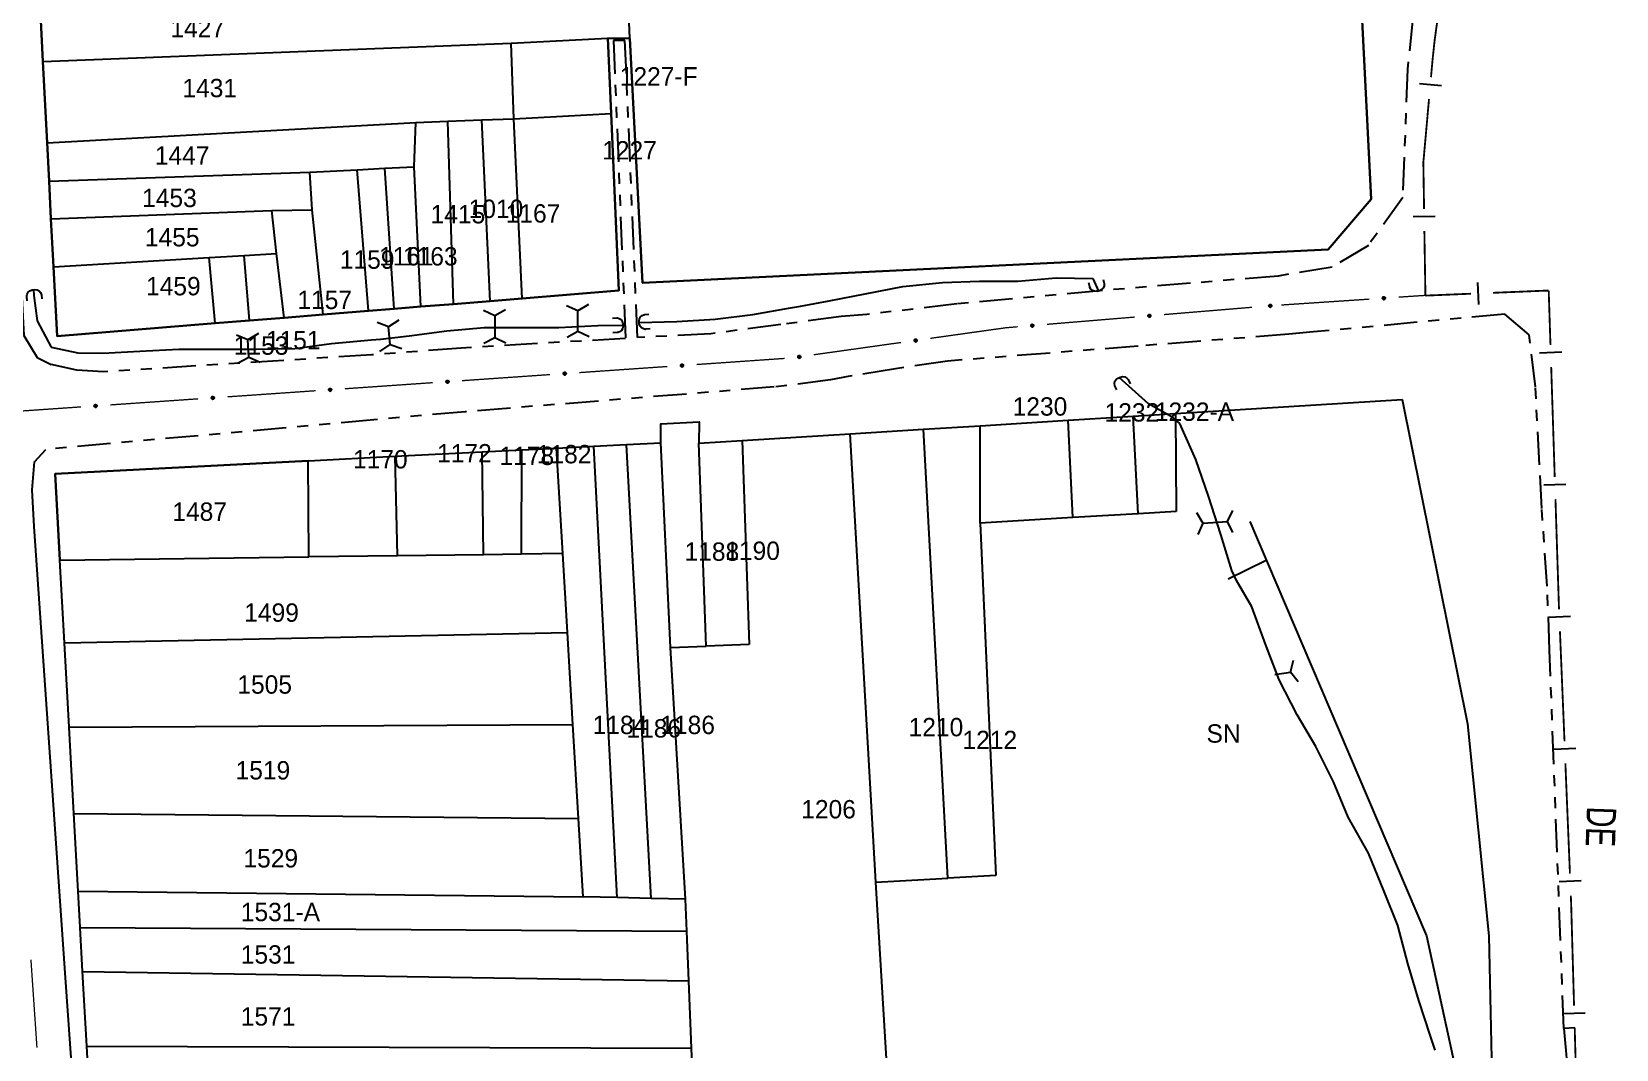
# Model space of a CAD drawing. Extents: x 201225 to 202591, y 4854937 to 4856079.
# Drawn here: x 202351.7 to 202567.3, y 4855738.8 to 4855877.3 of the extents above; entities that cross this region are included whole.
import ezdxf
from ezdxf.enums import TextEntityAlignment as Align

# ---------------------------------------------------------------- set-up
doc = ezdxf.new("R2010")
doc.units = 0
doc.header["$LTSCALE"] = 1.5
doc.header["$MEASUREMENT"] = 0
doc.linetypes.add('TRACO_05', pattern=[11, 7, -1, 0.5, -1, 0.5, -1])
doc.linetypes.add('TRACO_25', pattern=[8, 3, -1, 1, -1, 1, -1])
for name, color, linetype in [('CD_MALHA_LOTES', 7, 'CONTINUOUS'), ('HD-VALAS-DRENOS', 170, 'CONTINUOUS'), ('LM-LIM-SETORES-BAIRROS', 250, 'CONTINUOUS'), ('RU-QUADRA', 210, 'CONTINUOUS'), ('SV-BUEIRO-VALA', 7, 'CONTINUOUS'), ('SV-EIXO-RUA-N-PAV', 6, 'CONTINUOUS'), ('SV-EIXO-RUA-PAV', 20, 'CONTINUOUS'), ('SV-ESTIVAS', 7, 'CONTINUOUS'), ('SV-PONTE-BUEIRO', 251, 'CONTINUOUS'), ('SV-RUA-NAO-PAV', 7, 'CONTINUOUS'), ('SV-RUA-PAVIM', 7, 'CONTINUOUS'), ('SV-TXT-RUA-N-PAV', 7, 'CONTINUOUS'), ('Th_NmrPort', 7, 'CONTINUOUS')]:
    doc.layers.add(name, color=color, linetype=linetype)
doc.styles.add('ARIAL', font='ARIAL.SHX')

# ---------------------------------------------------------------- blocks, each defined once
blk = doc.blocks.new('COD045', base_point=(202327.41, 4856051.68))
at = {"layer": 'SV-ESTIVAS'}
blk.add_lwpolyline([(202328.158538, 4856050.182924), (202327.41, 4856051.68), (202328.158538, 4856053.182924)], dxfattribs=at)
blk = doc.blocks.new('COD120', base_point=(202325.86, 4856054.02))
at = {"layer": 'SV-BUEIRO-VALA'}
blk.add_lwpolyline([(202324.86, 4856052.62), (202324.86, 4856053.203333), (202324.86, 4856053.290833), (202324.943333, 4856053.524167), (202325.11, 4856053.786667), (202325.36, 4856053.9325), (202325.693333, 4856054.02), (202326.026667, 4856054.02), (202326.36, 4856053.9325), (202326.61, 4856053.786667), (202326.776667, 4856053.524167), (202326.86, 4856053.290833), (202326.86, 4856053.203333), (202326.86, 4856052.62)], dxfattribs=at)

msp = doc.modelspace()

# ---------------------------------------------------------------- linework, layer by layer
at = {"layer": 'CD_MALHA_LOTES', "linetype": 'Continuous', "flags": 128}
for points in [[(202531.02, 4855913.17), (202533.96, 4855854.55), (202528.12, 4855847.67), (202434.79, 4855843.13), (202433.05, 4855876.39)], [(202433.05, 4855876.39), (202432.61, 4855887.59)], [(202353.19, 4855873.26), (202352.86, 4855879.75)], [(202353.19, 4855873.26), (202416.92, 4855875.78)], [(202416.92, 4855875.78), (202430.09, 4855876.48)], [(202417.27, 4855865.49), (202416.92, 4855875.78)], [(202430.09, 4855876.48), (202430.53, 4855866.2)], [(202433.05, 4855876.39), (202430.09, 4855876.48)], [(202353.76, 4855862.23), (202353.19, 4855873.26)], [(202353.76, 4855862.23), (202403.93, 4855864.97)], [(202403.71, 4855858.96), (202403.93, 4855864.97)], [(202403.93, 4855864.97), (202408.29, 4855865.14)], [(202408.29, 4855865.14), (202412.91, 4855865.32)], [(202409.07, 4855840.26), (202408.29, 4855865.14)], [(202412.91, 4855865.32), (202417.27, 4855865.49)], [(202414.05, 4855840.67), (202412.91, 4855865.32)], [(202417.27, 4855865.49), (202430.53, 4855866.2)], [(202418.4, 4855841.02), (202417.27, 4855865.49)], [(202430.53, 4855866.2), (202431.57, 4855842.09)], [(202354.02, 4855857), (202353.76, 4855862.23)], [(202354.02, 4855857), (202389.5, 4855858.21)], [(202389.5, 4855858.21), (202395.95, 4855858.55)], [(202389.85, 4855853.07), (202389.5, 4855858.21)], [(202395.95, 4855858.55), (202399.7, 4855858.75)], [(202397.51, 4855839.33), (202395.95, 4855858.55)], [(202399.7, 4855858.75), (202403.71, 4855858.96)], [(202401.01, 4855839.61), (202399.7, 4855858.75)], [(202404.64, 4855839.91), (202403.71, 4855858.96)], [(202354.29, 4855851.86), (202354.02, 4855857)], [(202354.29, 4855851.86), (202384.36, 4855852.98)], [(202354.62, 4855845.32), (202354.29, 4855851.86)], [(202384.36, 4855852.98), (202389.85, 4855853.07)], [(202384.97, 4855847.14), (202384.36, 4855852.98)], [(202391.34, 4855838.83), (202389.85, 4855853.07)], [(202354.62, 4855845.32), (202375.8, 4855846.59)], [(202355.11, 4855835.9), (202354.62, 4855845.32)], [(202375.8, 4855846.59), (202380.59, 4855846.88)], [(202376.62, 4855837.64), (202375.8, 4855846.59)], [(202380.59, 4855846.88), (202384.97, 4855847.14)], [(202381.31, 4855838.02), (202380.59, 4855846.88)], [(202386.01, 4855838.4), (202384.97, 4855847.14)], [(202418.4, 4855841.02), (202414.05, 4855840.67)], [(202431.57, 4855842.09), (202418.4, 4855841.02)], [(202391.34, 4855838.83), (202386.01, 4855838.4)], [(202397.51, 4855839.33), (202391.34, 4855838.83)], [(202401.01, 4855839.61), (202397.51, 4855839.33)], [(202404.64, 4855839.91), (202401.01, 4855839.61)], [(202409.07, 4855840.26), (202404.64, 4855839.91)], [(202414.05, 4855840.67), (202409.07, 4855840.26)], [(202376.62, 4855837.64), (202355.11, 4855835.9)], [(202381.31, 4855838.02), (202376.62, 4855837.64)], [(202386.01, 4855838.4), (202381.31, 4855838.02)], [(202507.34, 4855825.36), (202538.16, 4855827.28)], [(202538.16, 4855827.28), (202547.08, 4855783.11), (202549.94, 4855754.27), (202550.54, 4855727.13)], [(202437.26, 4855823.94), (202442.52, 4855824.25)], [(202437.3, 4855821.39), (202437.26, 4855823.94)], [(202442.52, 4855824.25), (202442.44, 4855821.31)], [(202473.04, 4855823.22), (202480.76, 4855823.7)], [(202480.75, 4855810.44), (202480.76, 4855823.7)], [(202480.76, 4855823.7), (202492.7, 4855824.44)], [(202492.7, 4855824.44), (202501.54, 4855824.99)], [(202493.33, 4855811.19), (202492.7, 4855824.44)], [(202501.54, 4855824.99), (202507.34, 4855825.36)], [(202502.23, 4855811.72), (202501.54, 4855824.99)], [(202507.34, 4855825.36), (202507.41, 4855812.03)], [(202432.6, 4855821.15), (202437.3, 4855821.39)], [(202438.58, 4855793.5), (202437.3, 4855821.39)], [(202442.44, 4855821.31), (202448.33, 4855821.68)], [(202448.33, 4855821.68), (202463.05, 4855822.59)], [(202448.33, 4855821.68), (202449.28, 4855793.93)], [(202463.05, 4855822.59), (202473.04, 4855823.22)], [(202466.55, 4855761.58), (202463.05, 4855822.59)], [(202476.33, 4855762.1), (202473.04, 4855823.22)], [(202389.27, 4855818.93), (202401.14, 4855819.54)], [(202401.14, 4855819.54), (202412.96, 4855820.14)], [(202401.45, 4855806), (202401.14, 4855819.54)], [(202412.96, 4855820.14), (202418.37, 4855820.42)], [(202413.16, 4855806.14), (202412.96, 4855820.14)], [(202418.33, 4855806.2), (202418.37, 4855820.42)], [(202418.37, 4855820.42), (202423.07, 4855820.66)], [(202423.07, 4855820.66), (202428.16, 4855820.92)], [(202423.93, 4855806.3), (202423.07, 4855820.66)], [(202428.16, 4855820.92), (202432.6, 4855821.15)], [(202431.33, 4855759.46), (202428.16, 4855820.92)], [(202435.95, 4855759.35), (202432.6, 4855821.15)], [(202443.47, 4855793.69), (202442.44, 4855821.31)], [(202389.27, 4855818.93), (202354.86, 4855817.17)], [(202354.86, 4855817.17), (202355.51, 4855805.4)], [(202389.4, 4855805.83), (202389.27, 4855818.93)], [(202493.33, 4855811.19), (202480.75, 4855810.44)], [(202502.23, 4855811.72), (202493.33, 4855811.19)], [(202507.41, 4855812.03), (202502.23, 4855811.72)], [(202480.75, 4855810.44), (202482.86, 4855762.45)], [(202423.93, 4855806.3), (202418.33, 4855806.2)], [(202424.57, 4855795.54), (202423.93, 4855806.3)], [(202355.51, 4855805.4), (202389.4, 4855805.83)], [(202356.13, 4855794.15), (202355.51, 4855805.4)], [(202401.45, 4855806), (202389.4, 4855805.83)], [(202413.16, 4855806.14), (202401.45, 4855806)], [(202418.33, 4855806.2), (202413.16, 4855806.14)], [(202356.13, 4855794.15), (202424.57, 4855795.54)], [(202425.32, 4855783.02), (202424.57, 4855795.54)], [(202356.76, 4855782.66), (202356.13, 4855794.15)], [(202438.58, 4855793.5), (202443.47, 4855793.69)], [(202440.65, 4855759.24), (202438.58, 4855793.5)], [(202449.28, 4855793.93), (202443.47, 4855793.69)], [(202356.76, 4855782.66), (202425.32, 4855783.02)], [(202357.41, 4855770.93), (202356.76, 4855782.66)], [(202426.08, 4855770.22), (202425.32, 4855783.02)], [(202357.99, 4855760.35), (202357.41, 4855770.93)], [(202357.41, 4855770.93), (202426.08, 4855770.22)], [(202426.72, 4855759.56), (202426.08, 4855770.22)], [(202466.55, 4855761.58), (202476.33, 4855762.1)], [(202468.86, 4855723.2), (202466.55, 4855761.58)], [(202482.86, 4855762.45), (202476.33, 4855762.1)], [(202358.26, 4855755.38), (202357.99, 4855760.35)], [(202357.99, 4855760.35), (202426.72, 4855759.56)], [(202431.33, 4855759.46), (202426.72, 4855759.56)], [(202435.95, 4855759.35), (202431.33, 4855759.46)], [(202440.65, 4855759.24), (202435.95, 4855759.35)], [(202440.82, 4855754.88), (202440.65, 4855759.24)], [(202358.59, 4855749.41), (202358.26, 4855755.38)], [(202358.26, 4855755.38), (202440.82, 4855754.88)], [(202441.09, 4855748.11), (202440.82, 4855754.88)], [(202359.15, 4855739.23), (202358.59, 4855749.41)], [(202358.59, 4855749.41), (202441.09, 4855748.11)], [(202441.46, 4855738.96), (202441.09, 4855748.11)], [(202359.33, 4855735.86), (202359.15, 4855739.23)], [(202359.15, 4855739.23), (202441.46, 4855738.96)], [(202441.59, 4855735.66), (202441.46, 4855738.96)]]:
    msp.add_lwpolyline(points, dxfattribs=at)
at = {"layer": 'HD-VALAS-DRENOS', "linetype": 'TRACO_05'}
for points in [[(202434.34, 4855837.75, 7.38), (202439.44, 4855837.87, 7.03), (202444.67, 4855838.21, 6.91), (202449.79, 4855838.82, 6.65), (202454.91, 4855839.74, 6.48), (202456.28, 4855839.97, 6.48), (202460.2, 4855840.69, 6.4), (202465.11, 4855841.64, 5.85), (202470.2, 4855842.67, 5.54), (202475.6, 4855843.18, 5.45), (202480.65, 4855843.39, 5.45), (202485.87, 4855843.39, 5.29), (202491.07, 4855843.83, 5.26), (202496.08, 4855843.73, 4.81), (202496.82, 4855842.03, 4.71)], [(202351.89, 4855842.22, 9.99), (202351.96, 4855841.44, 9.99), (202352.41, 4855837.97, 9.82), (202354.31, 4855834.4, 9.67), (202357.92, 4855833.61, 9.43), (202361.36, 4855833.59, 9.29), (202366.38, 4855833.85, 8.88), (202371.67, 4855834.11, 8.74), (202376.92, 4855834.11, 8.52), (202382.23, 4855834.11, 8.42), (202387.46, 4855834.21, 8.3), (202392.48, 4855834.87, 8.27), (202397.89, 4855835.39, 8.23), (202399.11, 4855835.49, 8.23), (202403.04, 4855835.92, 8.15), (202408.14, 4855836.61, 7.87), (202413.24, 4855837.06, 7.68), (202418.32, 4855837.06, 7.54), (202423.38, 4855837.06, 7.5), (202428.7, 4855837.36, 7.5), (202432.13, 4855837.4, 7.44)], [(202542.64, 4855738.68, 3.42), (202542.01, 4855740.61, 3.42), (202540.42, 4855745.46, 3.42), (202538.96, 4855750.51, 3.42), (202537.57, 4855755.66, 3.42), (202535.72, 4855760.31, 3.42), (202533.58, 4855765.52, 3.43), (202530.83, 4855770.41, 3.43), (202528.82, 4855775.2, 3.43), (202526.43, 4855780.03, 3.43), (202523.87, 4855784.35, 3.43), (202521.44, 4855789.09, 3.46), (202519.57, 4855793.94, 3.56), (202517.7, 4855799.03, 3.56), (202515.64, 4855802.62, 3.56), (202515.01, 4855804, 3.66), (202513.49, 4855808.9, 3.66), (202511.79, 4855814.09, 3.9), (202510.11, 4855819.09, 3.88), (202507.89, 4855823.99, 4.05), (202506.95, 4855824.83, 4.05), (202503.63, 4855826.69, 4.05), (202499.66, 4855830.26, 4.18)]]:
    msp.add_polyline3d(points, dxfattribs=at)
at = {"layer": 'LM-LIM-SETORES-BAIRROS', "const_width": 0.25}
for points in [[(202543.95, 4855886.03), (202542.58, 4855876.12)], [(202542.58, 4855876.09), (202542.37, 4855874.14)], [(202542.58, 4855876.12), (202542.58, 4855876.09)], [(202542.31, 4855873.55), (202542.09, 4855871.15)], [(202542.37, 4855874.14), (202542.31, 4855873.55)], [(202541.82, 4855868.16), (202541.29, 4855862.19)], [(202541.11, 4855860.19), (202541.05, 4855859.58)], [(202541.24, 4855861.67), (202541.11, 4855860.19)], [(202541.29, 4855862.19), (202541.24, 4855861.67)], [(202541.05, 4855859.58), (202541.15, 4855853.2)], [(202541.19, 4855850.2), (202541.32, 4855842.2)], [(202541.32, 4855842.2), (202541.33, 4855841.41)], [(202541.33, 4855841.41), (202547.54, 4855841.67)], [(202550.53, 4855841.79), (202557.53, 4855842.08)], [(202557.53, 4855842.08), (202558.11, 4855842.1)], [(202558.11, 4855842.1), (202558.35, 4855834.69)], [(202558.45, 4855831.69), (202558.93, 4855816.7)], [(202559.03, 4855813.7), (202559.48, 4855799.7)], [(202559.48, 4855799.7), (202559.5, 4855799.1)], [(202559.5, 4855799.1), (202559.52, 4855798.71)], [(202559.64, 4855795.71), (202560.26, 4855780.72)], [(202560.38, 4855777.72), (202561, 4855762.74)], [(202561.12, 4855759.74), (202561.16, 4855758.81)], [(202561.16, 4855758.81), (202561.56, 4855744.74)], [(202561.65, 4855741.75), (202561.84, 4855734.75)]]:
    msp.add_lwpolyline(points, dxfattribs=at)
at = {"layer": 'LM-LIM-SETORES-BAIRROS'}
for points in [[(202540.51, 4855870.29), (202543.5, 4855870.02)], [(202539.66, 4855852.17), (202542.66, 4855852.22)], [(202548.6, 4855840.21), (202548.47, 4855843.21)], [(202556.88, 4855833.64), (202559.88, 4855833.74)], [(202557.46, 4855815.65), (202560.46, 4855815.74)], [(202558.06, 4855797.64), (202561.06, 4855797.77)], [(202558.8, 4855779.66), (202561.8, 4855779.78)], [(202559.54, 4855761.67), (202562.54, 4855761.8)], [(202560.09, 4855743.7), (202563.09, 4855743.79)]]:
    msp.add_lwpolyline(points, dxfattribs=at)
at = {"layer": 'RU-QUADRA', "linetype": 'Continuous', "flags": 128}
for points in [[(202352.86, 4855879.75), (202353.19, 4855873.26), (202353.76, 4855862.23), (202354.02, 4855857), (202354.29, 4855851.86), (202354.62, 4855845.32), (202355.11, 4855835.9), (202376.62, 4855837.64), (202381.31, 4855838.02), (202386.01, 4855838.4), (202391.34, 4855838.83), (202397.51, 4855839.33), (202401.01, 4855839.61), (202404.64, 4855839.91), (202409.07, 4855840.26), (202414.05, 4855840.67), (202418.4, 4855841.02), (202431.57, 4855842.09), (202430.53, 4855866.2), (202430.09, 4855876.48), (202433.05, 4855876.39), (202434.79, 4855843.13), (202528.12, 4855847.67), (202533.96, 4855854.55), (202531.02, 4855913.17)], [(202359.33, 4855735.86), (202359.15, 4855739.23), (202358.59, 4855749.41), (202358.26, 4855755.38), (202357.99, 4855760.35), (202357.41, 4855770.93), (202356.76, 4855782.66), (202356.13, 4855794.15), (202355.51, 4855805.4), (202354.86, 4855817.17), (202389.27, 4855818.93), (202401.14, 4855819.54), (202412.96, 4855820.14), (202418.37, 4855820.42), (202423.07, 4855820.66), (202428.16, 4855820.92), (202432.6, 4855821.15), (202437.3, 4855821.39), (202437.26, 4855823.94), (202442.52, 4855824.25), (202442.44, 4855821.31), (202448.33, 4855821.68), (202463.05, 4855822.59), (202473.04, 4855823.22), (202480.76, 4855823.7), (202492.7, 4855824.44), (202501.54, 4855824.99), (202507.34, 4855825.36), (202538.16, 4855827.28), (202547.08, 4855783.11), (202549.94, 4855754.27), (202550.54, 4855727.13)]]:
    msp.add_lwpolyline(points, dxfattribs=at)
at = {"layer": 'SV-EIXO-RUA-N-PAV', "const_width": 0.18}
for points in [[(202521.72, 4855840.13), (202533.69, 4855840.93)], [(202537.68, 4855841.2), (202540.67, 4855841.4)], [(202540.67, 4855841.4), (202541.33, 4855841.44)], [(202505.77, 4855838.83), (202517.73, 4855839.82)], [(202473.95, 4855835.59), (202483.85, 4855836.98)], [(202483.85, 4855836.98), (202484.2, 4855837.03)], [(202484.2, 4855837.03), (202485.84, 4855837.17)], [(202489.82, 4855837.5), (202501.78, 4855838.49)], [(202458.1, 4855833.36), (202469.98, 4855835.03)], [(202442.16, 4855832.03), (202454.13, 4855832.86)], [(202410.24, 4855829.83), (202422.21, 4855830.66)], [(202426.2, 4855830.93), (202438.17, 4855831.76)], [(202378.31, 4855827.63), (202390.29, 4855828.46)], [(202394.28, 4855828.73), (202406.25, 4855829.56)], [(202346.39, 4855825.43), (202358.36, 4855826.26)], [(202362.35, 4855826.53), (202374.32, 4855827.36)]]:
    msp.add_lwpolyline(points, dxfattribs=at)
at = {"layer": 'SV-EIXO-RUA-N-PAV'}
for points in [[(202535.53, 4855841.17), (202535.57, 4855841.2), (202535.6, 4855841.23), (202535.64, 4855841.24), (202535.67, 4855841.25), (202535.71, 4855841.24), (202535.74, 4855841.24), (202535.78, 4855841.22), (202535.82, 4855841.19), (202535.84, 4855841.15), (202535.85, 4855841.12), (202535.86, 4855841.08), (202535.86, 4855841.05), (202535.85, 4855841.01), (202535.83, 4855840.97), (202535.8, 4855840.93), (202535.76, 4855840.91), (202535.73, 4855840.9), (202535.69, 4855840.89), (202535.66, 4855840.89), (202535.62, 4855840.9), (202535.58, 4855840.92), (202535.55, 4855840.95), (202535.52, 4855840.99), (202535.51, 4855841.02), (202535.51, 4855841.06), (202535.51, 4855841.09), (202535.51, 4855841.13), (202535.53, 4855841.17)], [(202503.62, 4855838.76), (202503.66, 4855838.8), (202503.69, 4855838.82), (202503.72, 4855838.84), (202503.76, 4855838.84), (202503.79, 4855838.84), (202503.83, 4855838.83), (202503.87, 4855838.81), (202503.91, 4855838.78), (202503.93, 4855838.75), (202503.94, 4855838.71), (202503.95, 4855838.68), (202503.95, 4855838.64), (202503.94, 4855838.61), (202503.92, 4855838.57), (202503.89, 4855838.53), (202503.86, 4855838.51), (202503.82, 4855838.49), (202503.79, 4855838.49), (202503.75, 4855838.49), (202503.72, 4855838.5), (202503.68, 4855838.51), (202503.64, 4855838.55), (202503.62, 4855838.58), (202503.6, 4855838.61), (202503.6, 4855838.65), (202503.6, 4855838.68), (202503.6, 4855838.72), (202503.62, 4855838.76)], [(202520.07, 4855840.13), (202520.1, 4855840.17), (202520.14, 4855840.19), (202520.17, 4855840.21), (202520.21, 4855840.21), (202520.24, 4855840.21), (202520.28, 4855840.2), (202520.31, 4855840.18), (202520.35, 4855840.15), (202520.37, 4855840.11), (202520.39, 4855840.08), (202520.39, 4855840.04), (202520.39, 4855840.01), (202520.38, 4855839.97), (202520.36, 4855839.94), (202520.33, 4855839.9), (202520.3, 4855839.87), (202520.26, 4855839.86), (202520.23, 4855839.86), (202520.19, 4855839.86), (202520.16, 4855839.87), (202520.12, 4855839.89), (202520.08, 4855839.92), (202520.06, 4855839.95), (202520.05, 4855839.99), (202520.04, 4855840.02), (202520.04, 4855840.06), (202520.05, 4855840.09), (202520.07, 4855840.13)], [(202487.68, 4855837.43), (202487.71, 4855837.47), (202487.74, 4855837.49), (202487.78, 4855837.51), (202487.81, 4855837.51), (202487.85, 4855837.51), (202487.88, 4855837.5), (202487.92, 4855837.49), (202487.96, 4855837.46), (202487.98, 4855837.42), (202488, 4855837.38), (202488.01, 4855837.35), (202488.01, 4855837.32), (202488, 4855837.28), (202487.98, 4855837.24), (202487.95, 4855837.2), (202487.91, 4855837.18), (202487.88, 4855837.17), (202487.84, 4855837.16), (202487.81, 4855837.16), (202487.77, 4855837.17), (202487.73, 4855837.19), (202487.7, 4855837.22), (202487.67, 4855837.25), (202487.66, 4855837.29), (202487.65, 4855837.32), (202487.65, 4855837.36), (202487.66, 4855837.39), (202487.68, 4855837.43)], [(202471.81, 4855835.4), (202471.84, 4855835.44), (202471.87, 4855835.46), (202471.9, 4855835.48), (202471.94, 4855835.49), (202471.97, 4855835.49), (202472.01, 4855835.48), (202472.05, 4855835.47), (202472.09, 4855835.44), (202472.11, 4855835.4), (202472.13, 4855835.37), (202472.14, 4855835.33), (202472.14, 4855835.3), (202472.13, 4855835.26), (202472.12, 4855835.22), (202472.09, 4855835.19), (202472.05, 4855835.16), (202472.02, 4855835.14), (202471.99, 4855835.14), (202471.95, 4855835.13), (202471.91, 4855835.14), (202471.88, 4855835.16), (202471.84, 4855835.19), (202471.81, 4855835.22), (202471.79, 4855835.25), (202471.79, 4855835.29), (202471.79, 4855835.32), (202471.79, 4855835.36), (202471.81, 4855835.4)], [(202455.96, 4855833.17), (202455.99, 4855833.21), (202456.03, 4855833.23), (202456.06, 4855833.25), (202456.09, 4855833.26), (202456.13, 4855833.26), (202456.16, 4855833.25), (202456.2, 4855833.24), (202456.24, 4855833.21), (202456.27, 4855833.17), (202456.29, 4855833.14), (202456.29, 4855833.1), (202456.3, 4855833.07), (202456.29, 4855833.03), (202456.27, 4855832.99), (202456.24, 4855832.96), (202456.21, 4855832.93), (202456.18, 4855832.91), (202456.14, 4855832.91), (202456.11, 4855832.9), (202456.07, 4855832.91), (202456.03, 4855832.93), (202455.99, 4855832.96), (202455.97, 4855832.99), (202455.95, 4855833.02), (202455.94, 4855833.06), (202455.94, 4855833.09), (202455.95, 4855833.13), (202455.96, 4855833.17)], [(202424.05, 4855830.9), (202424.09, 4855830.93), (202424.12, 4855830.96), (202424.16, 4855830.97), (202424.19, 4855830.98), (202424.23, 4855830.98), (202424.26, 4855830.97), (202424.3, 4855830.95), (202424.34, 4855830.92), (202424.36, 4855830.88), (202424.37, 4855830.85), (202424.38, 4855830.81), (202424.38, 4855830.78), (202424.37, 4855830.74), (202424.35, 4855830.7), (202424.32, 4855830.67), (202424.28, 4855830.64), (202424.25, 4855830.63), (202424.21, 4855830.62), (202424.18, 4855830.62), (202424.14, 4855830.63), (202424.11, 4855830.65), (202424.07, 4855830.68), (202424.04, 4855830.72), (202424.03, 4855830.75), (202424.03, 4855830.79), (202424.03, 4855830.82), (202424.03, 4855830.86), (202424.05, 4855830.9)], [(202440.02, 4855832), (202440.05, 4855832.03), (202440.08, 4855832.06), (202440.12, 4855832.07), (202440.15, 4855832.08), (202440.19, 4855832.08), (202440.22, 4855832.07), (202440.26, 4855832.05), (202440.3, 4855832.02), (202440.32, 4855831.98), (202440.34, 4855831.95), (202440.34, 4855831.91), (202440.34, 4855831.88), (202440.33, 4855831.84), (202440.31, 4855831.8), (202440.28, 4855831.77), (202440.25, 4855831.74), (202440.21, 4855831.73), (202440.18, 4855831.72), (202440.14, 4855831.73), (202440.1, 4855831.73), (202440.07, 4855831.75), (202440.03, 4855831.78), (202440.01, 4855831.82), (202439.99, 4855831.85), (202439.99, 4855831.89), (202439.99, 4855831.92), (202440, 4855831.96), (202440.02, 4855832)], [(202392.13, 4855828.69), (202392.16, 4855828.73), (202392.2, 4855828.76), (202392.23, 4855828.77), (202392.27, 4855828.77), (202392.3, 4855828.77), (202392.34, 4855828.77), (202392.37, 4855828.75), (202392.41, 4855828.72), (202392.44, 4855828.68), (202392.45, 4855828.64), (202392.46, 4855828.61), (202392.45, 4855828.58), (202392.44, 4855828.54), (202392.43, 4855828.5), (202392.39, 4855828.46), (202392.36, 4855828.44), (202392.32, 4855828.43), (202392.29, 4855828.42), (202392.25, 4855828.42), (202392.22, 4855828.43), (202392.18, 4855828.45), (202392.14, 4855828.48), (202392.12, 4855828.52), (202392.11, 4855828.55), (202392.1, 4855828.59), (202392.1, 4855828.62), (202392.11, 4855828.66), (202392.13, 4855828.69)], [(202408.09, 4855829.8), (202408.12, 4855829.83), (202408.16, 4855829.86), (202408.19, 4855829.87), (202408.23, 4855829.87), (202408.26, 4855829.87), (202408.3, 4855829.87), (202408.34, 4855829.85), (202408.37, 4855829.82), (202408.4, 4855829.78), (202408.41, 4855829.75), (202408.42, 4855829.71), (202408.42, 4855829.68), (202408.41, 4855829.64), (202408.39, 4855829.6), (202408.36, 4855829.56), (202408.32, 4855829.54), (202408.29, 4855829.53), (202408.25, 4855829.52), (202408.22, 4855829.52), (202408.18, 4855829.53), (202408.14, 4855829.55), (202408.11, 4855829.58), (202408.08, 4855829.62), (202408.07, 4855829.65), (202408.06, 4855829.69), (202408.06, 4855829.72), (202408.07, 4855829.76), (202408.09, 4855829.8)], [(202360.21, 4855826.49), (202360.24, 4855826.53), (202360.27, 4855826.56), (202360.31, 4855826.57), (202360.34, 4855826.57), (202360.38, 4855826.57), (202360.41, 4855826.56), (202360.45, 4855826.55), (202360.49, 4855826.51), (202360.51, 4855826.48), (202360.53, 4855826.44), (202360.53, 4855826.41), (202360.53, 4855826.37), (202360.52, 4855826.34), (202360.5, 4855826.3), (202360.47, 4855826.26), (202360.44, 4855826.24), (202360.4, 4855826.23), (202360.37, 4855826.22), (202360.33, 4855826.22), (202360.29, 4855826.23), (202360.26, 4855826.25), (202360.22, 4855826.28), (202360.2, 4855826.31), (202360.18, 4855826.35), (202360.18, 4855826.38), (202360.18, 4855826.42), (202360.19, 4855826.46), (202360.21, 4855826.49)], [(202376.17, 4855827.59), (202376.2, 4855827.63), (202376.23, 4855827.66), (202376.27, 4855827.67), (202376.3, 4855827.67), (202376.34, 4855827.67), (202376.37, 4855827.66), (202376.41, 4855827.65), (202376.45, 4855827.62), (202376.47, 4855827.58), (202376.49, 4855827.54), (202376.49, 4855827.51), (202376.49, 4855827.47), (202376.48, 4855827.44), (202376.46, 4855827.4), (202376.43, 4855827.36), (202376.4, 4855827.34), (202376.36, 4855827.33), (202376.33, 4855827.32), (202376.29, 4855827.32), (202376.26, 4855827.33), (202376.22, 4855827.35), (202376.18, 4855827.38), (202376.16, 4855827.42), (202376.15, 4855827.45), (202376.14, 4855827.48), (202376.14, 4855827.52), (202376.15, 4855827.56), (202376.17, 4855827.59)]]:
    msp.add_lwpolyline(points, close=True, dxfattribs=at)
for points in [[(202535.51, 4855841.13), (202535.82, 4855841.19)], [(202535.51, 4855841.11), (202535.82, 4855841.17)], [(202535.51, 4855841.09), (202535.84, 4855841.15)], [(202535.51, 4855841.08), (202535.84, 4855841.13)], [(202535.51, 4855841.06), (202535.85, 4855841.12)], [(202535.51, 4855841.04), (202535.86, 4855841.1)], [(202535.51, 4855841.02), (202535.86, 4855841.08)], [(202535.52, 4855841.15), (202535.79, 4855841.2)], [(202535.52, 4855841), (202535.86, 4855841.06)], [(202535.52, 4855840.99), (202535.86, 4855841.05)], [(202535.53, 4855841.17), (202535.78, 4855841.22)], [(202535.54, 4855840.97), (202535.85, 4855841.03)], [(202535.55, 4855841.19), (202535.75, 4855841.23)], [(202535.55, 4855840.95), (202535.85, 4855841.01)], [(202535.57, 4855841.2), (202535.74, 4855841.24)], [(202535.57, 4855840.94), (202535.84, 4855840.99)], [(202535.58, 4855840.92), (202535.83, 4855840.97)], [(202535.59, 4855841.22), (202535.71, 4855841.24)], [(202535.6, 4855841.23), (202535.71, 4855841.24)], [(202535.61, 4855840.91), (202535.81, 4855840.95)], [(202535.62, 4855840.9), (202535.8, 4855840.93)], [(202535.64, 4855840.9), (202535.77, 4855840.92)], [(202535.66, 4855840.89), (202535.76, 4855840.91)], [(202503.6, 4855838.72), (202503.91, 4855838.78)], [(202503.6, 4855838.68), (202503.93, 4855838.75)], [(202503.6, 4855838.67), (202503.93, 4855838.73)], [(202503.6, 4855838.65), (202503.94, 4855838.71)], [(202503.6, 4855838.63), (202503.95, 4855838.69)], [(202503.6, 4855838.61), (202503.95, 4855838.68)], [(202503.61, 4855838.7), (202503.91, 4855838.77)], [(202503.61, 4855838.6), (202503.95, 4855838.66)], [(202503.62, 4855838.76), (202503.87, 4855838.81)], [(202503.62, 4855838.74), (202503.88, 4855838.8)], [(202503.62, 4855838.58), (202503.95, 4855838.64)], [(202503.64, 4855838.78), (202503.84, 4855838.82)], [(202503.66, 4855838.8), (202503.83, 4855838.83)], [(202503.67, 4855838.81), (202503.8, 4855838.83)], [(202503.69, 4855838.82), (202503.79, 4855838.84)], [(202520.04, 4855840.06), (202520.37, 4855840.11)], [(202520.04, 4855840.02), (202520.39, 4855840.08)], [(202520.05, 4855840.09), (202520.35, 4855840.15)], [(202520.05, 4855840.07), (202520.36, 4855840.13)], [(202520.05, 4855840.04), (202520.38, 4855840.1)], [(202520.05, 4855840), (202520.39, 4855840.06)], [(202520.05, 4855839.99), (202520.39, 4855840.04)], [(202520.06, 4855840.11), (202520.33, 4855840.16)], [(202520.06, 4855839.97), (202520.39, 4855840.03)], [(202520.06, 4855839.95), (202520.39, 4855840.01)], [(202520.07, 4855840.13), (202520.31, 4855840.18)], [(202520.07, 4855839.93), (202520.38, 4855839.99)], [(202520.08, 4855839.92), (202520.38, 4855839.97)], [(202520.09, 4855840.15), (202520.29, 4855840.19)], [(202520.1, 4855840.17), (202520.28, 4855840.2)], [(202520.11, 4855839.9), (202520.37, 4855839.95)], [(202520.12, 4855840.18), (202520.25, 4855840.2)], [(202520.12, 4855839.89), (202520.36, 4855839.94)], [(202520.14, 4855840.19), (202520.24, 4855840.21)], [(202520.14, 4855839.88), (202520.34, 4855839.92)], [(202520.16, 4855839.87), (202520.33, 4855839.9)], [(202520.18, 4855839.86), (202520.31, 4855839.89)], [(202520.19, 4855839.86), (202520.3, 4855839.87)], [(202487.65, 4855837.36), (202487.98, 4855837.42)], [(202487.65, 4855837.32), (202488, 4855837.38)], [(202487.66, 4855837.39), (202487.96, 4855837.46)], [(202487.66, 4855837.37), (202487.97, 4855837.44)], [(202487.66, 4855837.34), (202487.99, 4855837.4)], [(202487.66, 4855837.3), (202488, 4855837.36)], [(202487.66, 4855837.29), (202488.01, 4855837.35)], [(202487.67, 4855837.41), (202487.94, 4855837.47)], [(202487.67, 4855837.27), (202488, 4855837.33)], [(202487.67, 4855837.25), (202488.01, 4855837.32)], [(202487.68, 4855837.43), (202487.92, 4855837.49)], [(202487.69, 4855837.23), (202488, 4855837.3)], [(202487.7, 4855837.45), (202487.9, 4855837.49)], [(202487.7, 4855837.22), (202488, 4855837.28)], [(202487.71, 4855837.47), (202487.88, 4855837.5)], [(202487.72, 4855837.2), (202487.98, 4855837.26)], [(202487.73, 4855837.48), (202487.86, 4855837.51)], [(202487.73, 4855837.19), (202487.98, 4855837.24)], [(202487.74, 4855837.49), (202487.85, 4855837.51)], [(202487.76, 4855837.18), (202487.95, 4855837.22)], [(202487.77, 4855837.17), (202487.95, 4855837.2)], [(202487.79, 4855837.17), (202487.92, 4855837.19)], [(202487.81, 4855837.16), (202487.91, 4855837.18)], [(202503.63, 4855838.56), (202503.94, 4855838.62)], [(202503.64, 4855838.55), (202503.94, 4855838.61)], [(202503.66, 4855838.53), (202503.93, 4855838.59)], [(202503.68, 4855838.51), (202503.92, 4855838.57)], [(202503.7, 4855838.51), (202503.9, 4855838.55)], [(202503.72, 4855838.5), (202503.89, 4855838.53)], [(202503.74, 4855838.49), (202503.87, 4855838.52)], [(202503.75, 4855838.49), (202503.86, 4855838.51)], [(202471.79, 4855835.36), (202472.09, 4855835.44)], [(202471.79, 4855835.34), (202472.09, 4855835.42)], [(202471.79, 4855835.32), (202472.11, 4855835.4)], [(202471.79, 4855835.31), (202472.12, 4855835.39)], [(202471.79, 4855835.29), (202472.13, 4855835.37)], [(202471.79, 4855835.27), (202472.13, 4855835.35)], [(202471.79, 4855835.25), (202472.14, 4855835.33)], [(202471.8, 4855835.38), (202472.06, 4855835.45)], [(202471.81, 4855835.4), (202472.05, 4855835.47)], [(202471.81, 4855835.23), (202472.14, 4855835.32)], [(202471.81, 4855835.22), (202472.14, 4855835.3)], [(202471.82, 4855835.42), (202472.02, 4855835.47)], [(202471.83, 4855835.2), (202472.13, 4855835.28)], [(202471.84, 4855835.44), (202472.01, 4855835.48)], [(202471.84, 4855835.19), (202472.13, 4855835.26)], [(202471.85, 4855835.45), (202471.98, 4855835.48)], [(202471.86, 4855835.17), (202472.12, 4855835.24)], [(202471.87, 4855835.46), (202471.97, 4855835.49)], [(202471.88, 4855835.16), (202472.12, 4855835.22)], [(202471.9, 4855835.15), (202472.09, 4855835.2)], [(202471.91, 4855835.14), (202472.09, 4855835.19)], [(202471.94, 4855835.14), (202472.06, 4855835.17)], [(202471.95, 4855835.13), (202472.05, 4855835.16)], [(202455.94, 4855833.09), (202456.27, 4855833.17)], [(202455.94, 4855833.06), (202456.29, 4855833.14)], [(202455.95, 4855833.13), (202456.24, 4855833.21)], [(202455.95, 4855833.11), (202456.25, 4855833.19)], [(202455.95, 4855833.08), (202456.27, 4855833.16)], [(202455.95, 4855833.04), (202456.29, 4855833.12)], [(202455.95, 4855833.02), (202456.29, 4855833.1)], [(202455.96, 4855833.17), (202456.2, 4855833.24)], [(202455.96, 4855833.15), (202456.22, 4855833.22)], [(202455.96, 4855833), (202456.29, 4855833.09)], [(202455.97, 4855832.99), (202456.3, 4855833.07)], [(202455.98, 4855833.19), (202456.18, 4855833.24)], [(202455.98, 4855832.97), (202456.29, 4855833.05)], [(202455.99, 4855833.21), (202456.16, 4855833.25)], [(202455.99, 4855832.96), (202456.29, 4855833.03)], [(202456.01, 4855833.22), (202456.14, 4855833.25)], [(202456.02, 4855832.94), (202456.28, 4855833.01)], [(202456.03, 4855833.23), (202456.13, 4855833.26)], [(202456.03, 4855832.93), (202456.27, 4855832.99)], [(202456.06, 4855832.92), (202456.25, 4855832.97)], [(202456.07, 4855832.91), (202456.24, 4855832.96)], [(202456.09, 4855832.91), (202456.22, 4855832.94)], [(202456.11, 4855832.9), (202456.21, 4855832.93)], [(202424.03, 4855830.86), (202424.34, 4855830.92)], [(202424.03, 4855830.82), (202424.36, 4855830.88)], [(202424.03, 4855830.81), (202424.36, 4855830.86)], [(202424.03, 4855830.79), (202424.37, 4855830.85)], [(202424.03, 4855830.77), (202424.38, 4855830.83)], [(202424.03, 4855830.75), (202424.38, 4855830.81)], [(202424.04, 4855830.88), (202424.31, 4855830.93)], [(202424.04, 4855830.84), (202424.34, 4855830.9)], [(202424.04, 4855830.73), (202424.38, 4855830.79)], [(202424.04, 4855830.72), (202424.38, 4855830.78)], [(202424.05, 4855830.9), (202424.3, 4855830.95)], [(202424.06, 4855830.7), (202424.37, 4855830.76)], [(202424.07, 4855830.92), (202424.27, 4855830.96)], [(202424.07, 4855830.68), (202424.37, 4855830.74)], [(202424.09, 4855830.93), (202424.26, 4855830.97)], [(202424.09, 4855830.67), (202424.36, 4855830.72)], [(202424.11, 4855830.95), (202424.23, 4855830.97)], [(202424.11, 4855830.65), (202424.35, 4855830.7)], [(202424.12, 4855830.96), (202424.23, 4855830.98)], [(202424.13, 4855830.64), (202424.33, 4855830.68)], [(202424.14, 4855830.63), (202424.32, 4855830.67)], [(202424.16, 4855830.63), (202424.29, 4855830.65)], [(202424.18, 4855830.62), (202424.28, 4855830.64)], [(202439.99, 4855831.92), (202440.32, 4855831.98)], [(202439.99, 4855831.91), (202440.32, 4855831.97)], [(202439.99, 4855831.89), (202440.34, 4855831.95)], [(202439.99, 4855831.87), (202440.34, 4855831.93)], [(202439.99, 4855831.85), (202440.34, 4855831.91)], [(202440, 4855831.96), (202440.3, 4855832.02)], [(202440, 4855831.94), (202440.31, 4855832)], [(202440, 4855831.84), (202440.34, 4855831.89)], [(202440.01, 4855831.98), (202440.28, 4855832.03)], [(202440.01, 4855831.82), (202440.34, 4855831.88)], [(202440.02, 4855832), (202440.26, 4855832.05)], [(202440.02, 4855831.8), (202440.33, 4855831.86)], [(202440.03, 4855832.02), (202440.23, 4855832.06)], [(202440.03, 4855831.78), (202440.33, 4855831.84)], [(202440.05, 4855832.03), (202440.22, 4855832.07)], [(202440.05, 4855831.77), (202440.32, 4855831.82)], [(202440.07, 4855832.05), (202440.2, 4855832.07)], [(202440.07, 4855831.75), (202440.31, 4855831.8)], [(202440.08, 4855832.06), (202440.19, 4855832.08)], [(202440.09, 4855831.75), (202440.29, 4855831.78)], [(202440.1, 4855831.73), (202440.28, 4855831.77)], [(202440.13, 4855831.73), (202440.26, 4855831.75)], [(202440.14, 4855831.73), (202440.25, 4855831.74)], [(202392.1, 4855828.62), (202392.44, 4855828.68)], [(202392.1, 4855828.59), (202392.45, 4855828.64)], [(202392.11, 4855828.66), (202392.41, 4855828.72)], [(202392.11, 4855828.64), (202392.42, 4855828.7)], [(202392.11, 4855828.6), (202392.44, 4855828.66)], [(202392.11, 4855828.57), (202392.45, 4855828.62)], [(202392.11, 4855828.55), (202392.46, 4855828.61)], [(202392.12, 4855828.67), (202392.39, 4855828.73)], [(202392.12, 4855828.53), (202392.45, 4855828.59)], [(202392.12, 4855828.52), (202392.45, 4855828.58)], [(202392.13, 4855828.69), (202392.37, 4855828.75)], [(202392.13, 4855828.5), (202392.44, 4855828.56)], [(202392.14, 4855828.48), (202392.44, 4855828.54)], [(202392.15, 4855828.71), (202392.35, 4855828.76)], [(202392.16, 4855828.73), (202392.34, 4855828.77)], [(202392.17, 4855828.47), (202392.43, 4855828.52)], [(202392.18, 4855828.75), (202392.31, 4855828.77)], [(202392.18, 4855828.45), (202392.43, 4855828.5)], [(202392.2, 4855828.76), (202392.3, 4855828.77)], [(202392.21, 4855828.44), (202392.4, 4855828.48)], [(202392.22, 4855828.43), (202392.39, 4855828.46)], [(202392.24, 4855828.43), (202392.37, 4855828.45)], [(202392.25, 4855828.42), (202392.36, 4855828.44)], [(202408.06, 4855829.72), (202408.4, 4855829.78)], [(202408.06, 4855829.69), (202408.41, 4855829.75)], [(202408.07, 4855829.76), (202408.37, 4855829.82)], [(202408.07, 4855829.74), (202408.38, 4855829.8)], [(202408.07, 4855829.71), (202408.4, 4855829.76)], [(202408.07, 4855829.67), (202408.41, 4855829.73)], [(202408.07, 4855829.65), (202408.42, 4855829.71)], [(202408.08, 4855829.77), (202408.35, 4855829.83)], [(202408.08, 4855829.63), (202408.41, 4855829.69)], [(202408.08, 4855829.62), (202408.42, 4855829.68)], [(202408.09, 4855829.8), (202408.34, 4855829.85)], [(202408.1, 4855829.6), (202408.41, 4855829.66)], [(202408.11, 4855829.82), (202408.31, 4855829.86)], [(202408.11, 4855829.58), (202408.41, 4855829.64)], [(202408.12, 4855829.83), (202408.3, 4855829.87)], [(202408.13, 4855829.57), (202408.39, 4855829.62)], [(202408.14, 4855829.85), (202408.27, 4855829.87)], [(202408.14, 4855829.55), (202408.39, 4855829.6)], [(202408.16, 4855829.86), (202408.26, 4855829.87)], [(202408.17, 4855829.54), (202408.36, 4855829.58)], [(202408.18, 4855829.53), (202408.36, 4855829.56)], [(202408.2, 4855829.53), (202408.33, 4855829.55)], [(202408.22, 4855829.52), (202408.32, 4855829.54)], [(202360.18, 4855826.42), (202360.51, 4855826.48)], [(202360.18, 4855826.4), (202360.51, 4855826.46)], [(202360.18, 4855826.38), (202360.53, 4855826.44)], [(202360.18, 4855826.37), (202360.53, 4855826.42)], [(202360.18, 4855826.35), (202360.53, 4855826.41)], [(202360.19, 4855826.46), (202360.49, 4855826.51)], [(202360.19, 4855826.44), (202360.49, 4855826.5)], [(202360.19, 4855826.33), (202360.53, 4855826.39)], [(202360.2, 4855826.47), (202360.46, 4855826.53)], [(202360.2, 4855826.31), (202360.53, 4855826.37)], [(202360.21, 4855826.49), (202360.45, 4855826.55)], [(202360.21, 4855826.3), (202360.52, 4855826.35)], [(202360.22, 4855826.51), (202360.42, 4855826.55)], [(202360.22, 4855826.28), (202360.52, 4855826.34)], [(202360.24, 4855826.53), (202360.41, 4855826.56)], [(202360.24, 4855826.27), (202360.51, 4855826.32)], [(202360.26, 4855826.55), (202360.39, 4855826.57)], [(202360.26, 4855826.25), (202360.5, 4855826.3)], [(202360.27, 4855826.56), (202360.38, 4855826.57)], [(202360.28, 4855826.24), (202360.48, 4855826.28)], [(202360.29, 4855826.23), (202360.47, 4855826.26)], [(202360.32, 4855826.23), (202360.45, 4855826.25)], [(202360.33, 4855826.22), (202360.44, 4855826.24)], [(202376.14, 4855827.52), (202376.47, 4855827.58)], [(202376.14, 4855827.5), (202376.48, 4855827.56)], [(202376.14, 4855827.48), (202376.49, 4855827.54)], [(202376.15, 4855827.56), (202376.45, 4855827.62)], [(202376.15, 4855827.54), (202376.46, 4855827.6)], [(202376.15, 4855827.47), (202376.49, 4855827.52)], [(202376.15, 4855827.45), (202376.49, 4855827.51)], [(202376.15, 4855827.43), (202376.49, 4855827.49)], [(202376.16, 4855827.57), (202376.43, 4855827.63)], [(202376.16, 4855827.42), (202376.49, 4855827.47)], [(202376.17, 4855827.59), (202376.41, 4855827.65)], [(202376.17, 4855827.4), (202376.48, 4855827.45)], [(202376.18, 4855827.38), (202376.48, 4855827.44)], [(202376.19, 4855827.61), (202376.39, 4855827.65)], [(202376.2, 4855827.63), (202376.37, 4855827.66)], [(202376.2, 4855827.37), (202376.47, 4855827.42)], [(202376.22, 4855827.65), (202376.35, 4855827.67)], [(202376.22, 4855827.35), (202376.46, 4855827.4)], [(202376.23, 4855827.66), (202376.34, 4855827.67)], [(202376.24, 4855827.34), (202376.44, 4855827.38)], [(202376.26, 4855827.33), (202376.43, 4855827.36)], [(202376.28, 4855827.33), (202376.41, 4855827.35)], [(202376.29, 4855827.32), (202376.4, 4855827.34)]]:
    msp.add_lwpolyline(points, dxfattribs=at)
at = {"layer": 'SV-EIXO-RUA-PAV', "const_width": 0.18}
msp.add_lwpolyline([(202352.38, 4855739.02), (202351.56, 4855751)], dxfattribs=at)
at = {"layer": 'SV-ESTIVAS', "linetype": 'Continuous'}
for points in [[(202414.67, 4855838.68, 8.43), (202414.67, 4855835.72, 8.27)], [(202426, 4855836.55, 8.18), (202426, 4855839.36, 8.18)], [(202400.45, 4855834.75, 8.73), (202400.23, 4855837.17, 8.73)], [(202381.21, 4855833.05, 9.18), (202381.07, 4855835.39, 9.17)], [(202511.02, 4855810.42, 4.88), (202514.39, 4855810.66, 4.86)], [(202517.46, 4855810.65, 4.98), (202529.52, 4855782.33, 4.98), (202541.48, 4855754.24, 4.98), (202546.53, 4855731.1, 4.98), (202549.41, 4855718.97, 4.98), (202546.04, 4855715.51, 4.98), (202537.68, 4855715.75, 4.98)], [(202514.47, 4855802.84, 4.98), (202519.66, 4855805.41, 4.98)], [(202520.82, 4855789.83, 4.79), (202522.97, 4855790.14, 4.79)]]:
    msp.add_polyline3d(points, dxfattribs=at)
at = {"layer": 'SV-PONTE-BUEIRO', "linetype": 'Continuous'}
for points in [[(202561.65, 4855741.75, 4.49), (202560.18, 4855741.64, 4.49)], [(202560.18, 4855741.64, 4.49), (202560.44, 4855738.63, 4.49), (202560.73, 4855735.4, 4.49), (202560.84, 4855734.05, 4.49), (202561.86, 4855734.18, 4.49)]]:
    msp.add_polyline3d(points, dxfattribs=at)
at = {"layer": 'SV-RUA-NAO-PAV', "linetype": 'TRACO_25'}
for points in [[(202539.6, 4855879.22, 5.95), (202538.89, 4855872.24, 5.84), (202538.24, 4855854.77, 5.4), (202533.57, 4855848.24, 5.21), (202528.64, 4855845.3, 5.19), (202521.3, 4855844.08, 5.35), (202497.07, 4855842.08, 5.33), (202477.58, 4855840.29, 5.9), (202465.3, 4855838.83, 6.09), (202461.8, 4855838.55, 6.76), (202453.6, 4855837.46, 6.76), (202444.08, 4855836.22, 7.08), (202434.11, 4855835.7, 7.72), (202432.4, 4855876.12, 7.72), (202430.83, 4855876.12, 7.72), (202432.48, 4855835.59, 7.72), (202410.13, 4855834.25, 8.66), (202397.96, 4855833.35, 8.66), (202361.43, 4855831.03, 9.47), (202357.79, 4855831.24, 9.63), (202354.3, 4855832.05, 9.68)], [(202560.18, 4855741.64, 4.31), (202558.22, 4855793.18, 4.64), (202557.92, 4855801.84, 4.87), (202557.17, 4855812.44, 4.94), (202556.86, 4855818.38, 4.94), (202556.3, 4855828.98, 5.04), (202555.43, 4855836.06, 5.02), (202552.15, 4855838.88, 5.02), (202526.09, 4855836.47, 5.14), (202522.74, 4855836.15, 5.14), (202502.23, 4855834.54, 5.14), (202476.29, 4855832.49, 5.88), (202469.22, 4855831.44, 6.28), (202463.02, 4855830.43, 6.28), (202460.38, 4855829.94, 6.44), (202452.72, 4855828.97, 6.77), (202410.68, 4855825.61, 6.77), (202398.24, 4855824.49, 8.43), (202353.58, 4855820.48, 9.06)]]:
    msp.add_polyline3d(points, dxfattribs=at)
at = {"layer": 'SV-RUA-PAVIM', "linetype": 'Continuous'}
for points in [[(202339.52, 4856023.04, 12.66), (202341.58, 4855990.21, 12.66), (202346.94, 4855905.53, 11.72), (202350.61, 4855835.96, 10.11), (202352.41, 4855832.97, 9.94), (202354.3, 4855832.05, 9.86)], [(202369.13, 4855600.21, 4.63), (202366.6, 4855601.3, 4.83), (202364.22, 4855605.22, 4.6), (202363.27, 4855610.96, 4.43), (202359.29, 4855686.01, 4.47), (202358.49, 4855717.11, 5.51), (202356.19, 4855749.86, 5.51), (202351.98, 4855810, 8.89), (202351.73, 4855814.97, 8.89), (202352.05, 4855818.76, 8.91), (202353.58, 4855820.48, 8.99)]]:
    msp.add_polyline3d(points, dxfattribs=at)

# ---------------------------------------------------------------- block references
at = {"layer": 'SV-BUEIRO-VALA'}
for p, rotation in [((202496.82, 4855842.03, 4.71), 193), ((202351.89, 4855842.22, 9.99), 7), ((202434.34, 4855837.75, 7.38), 95), ((202432.13, 4855837.4, 7.44), 272), ((202499.66, 4855830.26, 4.18), 24)]:
    msp.add_blockref('COD120', p, dxfattribs=dict(at, rotation=rotation))
at = {"layer": 'SV-ESTIVAS'}
for p, rotation in [((202414.67, 4855838.68, 8.73), 91), ((202426, 4855839.36, 8.73), 94), ((202400.23, 4855837.17, 8.73), 96), ((202426, 4855836.55, 8.73), 271), ((202381.07, 4855835.39, 9.18), 94), ((202400.45, 4855834.75, 8.73), 277.0000000000001), ((202414.67, 4855835.72, 8.73), 271), ((202381.21, 4855833.05, 9.18), 272), ((202511.02, 4855810.42, 4.86), 183), ((202522.97, 4855790.14, 4.86), 12)]:
    msp.add_blockref('COD045', p, dxfattribs=dict(at, rotation=rotation))
msp.add_blockref('COD045', (202514.39, 4855810.66, 4.86), dxfattribs=at)

# ---------------------------------------------------------------- texts
at = {"layer": 'SV-TXT-RUA-N-PAV', "style": 'ARIAL', "width": 0.7}
msp.add_text('DE', height=4, rotation=268, dxfattribs=at).set_placement((202563.32, 4855771.9))
at = {"layer": 'Th_NmrPort', "color": 1}
for s, p in [('1427', (202370.54, 4855877.82)), ('1227-F', (202431.69, 4855871.26)), ('1431', (202372.17, 4855869.67)), ('1227', (202429.3, 4855861.19)), ('1447', (202368.42, 4855860.49)), ('1453', (202366.69, 4855854.71)), ('1415', (202405.95, 4855852.49)), ('1010', (202411.13, 4855853.23)), ('1167', (202416.17, 4855852.6)), ('1455', (202367.07, 4855849.36)), ('1159', (202393.6, 4855846.31)), ('1161', (202398.93, 4855846.76)), ('1163', (202402.19, 4855846.76)), ('1459', (202367.22, 4855842.7)), ('1157', (202387.82, 4855840.83)), ('1151', (202383.53, 4855835.35)), ('1153', (202379.16, 4855834.61)), ('1230', (202485.16, 4855826.32)), ('1232', (202497.67, 4855825.51)), ('1232-A', (202504.51, 4855825.61)), ('1170', (202395.39, 4855819.13)), ('1172', (202406.83, 4855819.95)), ('1178', (202415.32, 4855819.6)), ('1182', (202420.4, 4855819.83)), ('1487', (202370.8, 4855812)), ('1188', (202440.51, 4855806.56)), ('1190', (202446.05, 4855806.68)), ('1499', (202380.59, 4855798.26)), ('1505', (202379.65, 4855788.47)), ('1184', (202428, 4855782.97)), ('1186', (202432.6, 4855782.5)), ('1186', (202437.21, 4855782.97)), ('1210', (202471, 4855782.67)), ('SN', (202511.54, 4855781.8)), ('1212', (202478.33, 4855780.92)), ('1519', (202379.41, 4855776.79)), ('1206', (202456.39, 4855771.49)), ('1529', (202380.48, 4855764.81)), ('1531-A', (202380.12, 4855757.5)), ('1531', (202380.12, 4855751.72)), ('1571', (202380.12, 4855743.29))]:
    msp.add_text(s, height=2.5, dxfattribs=at).set_placement(p, align=Align.MIDDLE_LEFT)

doc.saveas('drawing.dxf')
